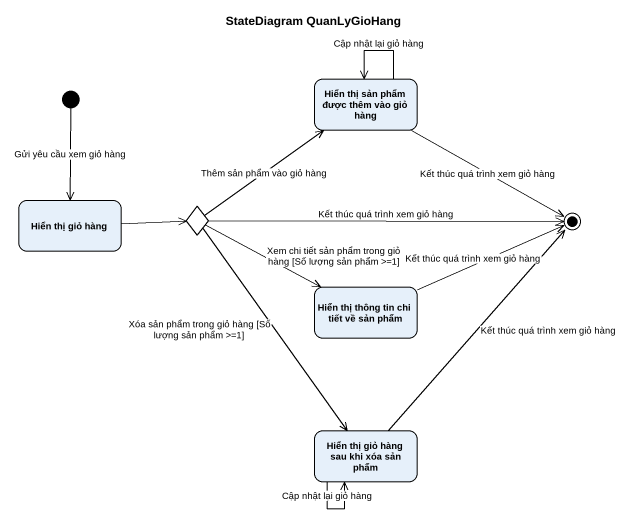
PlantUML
@startuml
title StateDiagram QuanLyGioHang
hide empty description
state "Hiển thị sản phẩm được thêm vào giỏ hàng" as Hiển_thị_sản_phẩm_được_thêm
state "Hiển thị giỏ hàng" as Hiển_thị_giỏ_hàng
state choice1 <<choice>>
state "Hiển thị thông tin chi tiết về sản phẩm" as Hiển_thị_thông_tin_chi_tiết
state "Hiển thị giỏ hàng sau khi xóa sản phẩm" as Hiển_thị_giỏ_hàng_sau_khi
[*] --> Hiển_thị_giỏ_hàng : Gửi yêu cầu xem giỏ hàng
Hiển_thị_sản_phẩm_được_thêm --> Hiển_thị_sản_phẩm_được_thêm : Cập nhật lại giỏ hàng
Hiển_thị_giỏ_hàng -right-> choice1
choice1 -up-> Hiển_thị_sản_phẩm_được_thêm : Thêm sản phẩm vào giỏ hàng
choice1 -right-> Hiển_thị_thông_tin_chi_tiết : Xem chi tiết sản phẩm trong giỏ hàng [Số lượng sản phẩm >=1]
choice1 --> Hiển_thị_giỏ_hàng_sau_khi : Xóa sản phẩm trong giỏ hàng [Số lượng sản phẩm >=1]
Hiển_thị_giỏ_hàng_sau_khi --> Hiển_thị_giỏ_hàng_sau_khi : Cập nhật lại giỏ hàng
Hiển_thị_sản_phẩm_được_thêm -right-> [*] : Kết thúc quá trình xem giỏ hàng
choice1 -right-> [*] : Kết thúc quá trình xem giỏ hàng
Hiển_thị_thông_tin_chi_tiết -right-> [*] : Kết thúc quá trình xem giỏ hàng
Hiển_thị_giỏ_hàng_sau_khi -up-> [*] : Kết thúc quá trình xem giỏ hàng
@enduml
